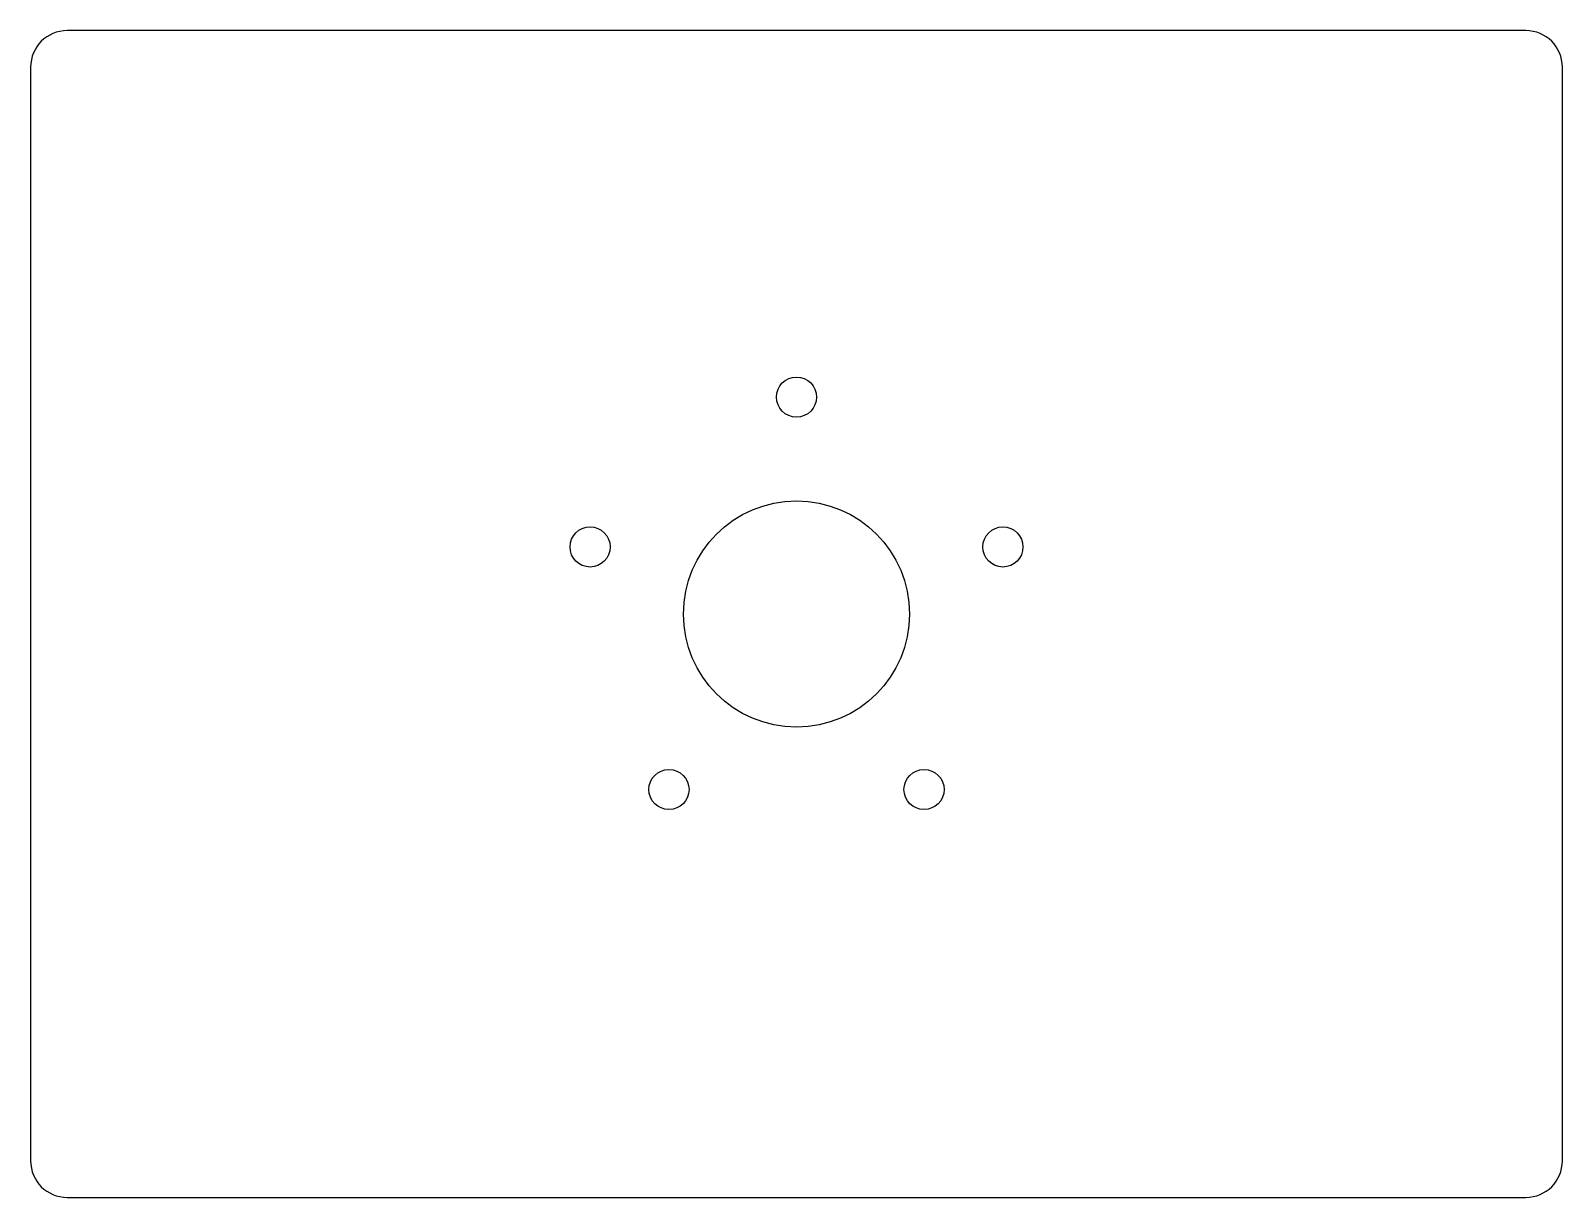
# Model space of a CAD drawing. Header units: millimetres. Extents: x -210 to 210, y -160 to 160.
import ezdxf

# ---------------------------------------------------------------- set-up
doc = ezdxf.new("R2010")
doc.units = ezdxf.units.MM

msp = doc.modelspace()

# ---------------------------------------------------------------- linework, layer by layer
at = {"color": 7, "linetype": 'Continuous', "lineweight": 25}
for p, q in [((200, 160), (-200, 160)), ((-210, 150), (-210, -150)), ((210, -150), (210, 150)), ((-200, -160), (200, -160))]:
    msp.add_line(p, q, dxfattribs=at)
for centre, radius in [((0, 59.5), 5.5), ((0, 0), 31), ((-56.59, 18.39), 5.5), ((56.59, 18.39), 5.5), ((-34.97, -48.14), 5.5), ((34.97, -48.14), 5.5)]:
    msp.add_circle(centre, radius, dxfattribs=at)
for centre, start, end in [((-200, 150), 90, 180), ((200, 150), 0, 90), ((-200, -150), 180, 270), ((200, -150), 270, 0)]:
    msp.add_arc(centre, 10, start, end, dxfattribs=at)

doc.saveas('drawing.dxf')
